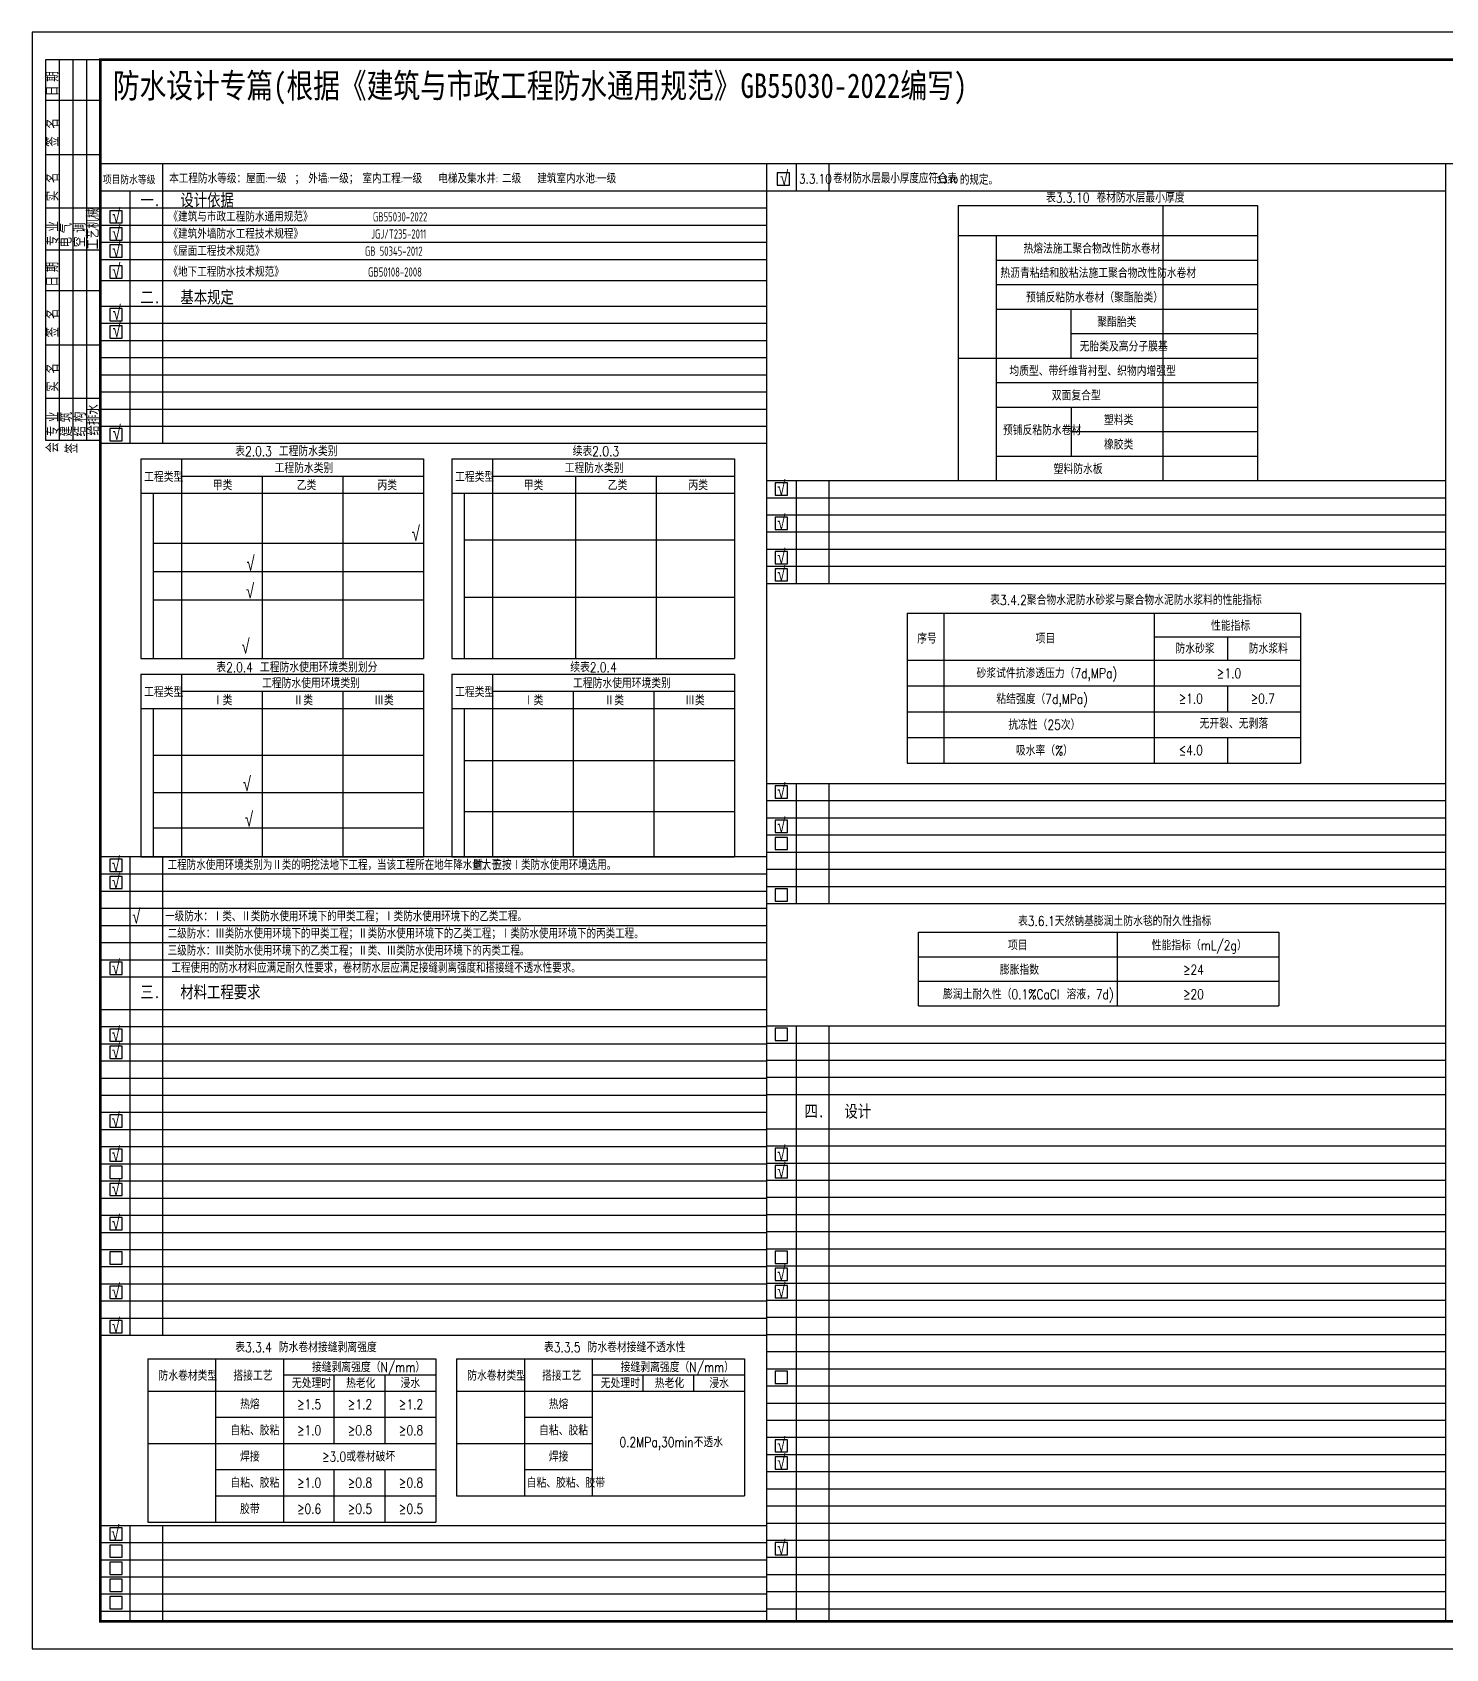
# Model space of a CAD drawing. Extents: x -446699 to 757189, y -606167 to -103070.
# Drawn here: x -446696 to -394729, y -542431 to -483031 of the extents above; entities that cross this region are included whole.
import ezdxf

# ---------------------------------------------------------------- set-up
doc = ezdxf.new("R2010")
doc.units = 0
doc.header["$LTSCALE"] = 1000
doc.header["$MEASUREMENT"] = 0
doc.linetypes.add('CONTINOUS', pattern=[0])
for name, color, linetype in [('14', 14, 'Continuous'), ('2', 2, 'Continuous'), ('PUB_TAB', 7, 'Continuous'), ('PUB_TEXT', 7, 'Continuous'), ('PUB_TITLE', 4, 'Continuous'), ('text', 7, 'Continuous'), ('辅助线', 8, 'CONTINOUS')]:
    doc.layers.add(name, color=color, linetype=linetype)
doc.styles.add('-黑体', font='', dxfattribs={"width": 0.8})
doc.styles.add('_HZTXT', font='txt.shx', dxfattribs={"width": 0.8, "bigfont": 'HZTXT.shx'})
doc.styles.add('HZ', font='txt', dxfattribs={"width": 0.8, "bigfont": 'hztxt'})
doc.styles.add('HZTXT', font='romane.shx', dxfattribs={"width": 0.7, "bigfont": 'hztxt.shx'})
doc.styles.add('样式 2', font='gbxwxt.shx', dxfattribs={"width": 0.8, "bigfont": 'HZTXT.shx'})
doc.styles.get('-黑体').set_extended_font_data('SimHei')

# ---------------------------------------------------------------- blocks, each defined once
blk = doc.blocks.new('$titleblk$00000206')
at = {"layer": '14', "color": 14}
for p, q in [((-140, 20), (0, 20)), ((-140, 0), (-140, 20)), ((-124.56, 0), (-124.56, 20)), ((-105, 0), (-105, 20)), ((-85, 0), (-85, 20)), ((-70, 0), (-70, 20)), ((-54.56, 0), (-54.56, 20)), ((-35, 0), (-35, 20)), ((-15, 0), (-15, 20)), ((0, 20), (0, 0)), ((-140, 15), (0, 15)), ((-140, 10), (0, 10)), ((-140, 5), (0, 5)), ((-140, 0), (0, 0))]:
    blk.add_line(p, q, dxfattribs=at)
at = {"layer": '14', "color": 14, "style": 'HZTXT', "width": 0.85}
for s, p in [('会', (-144.49, 15.3)), ('专 业', (-138.47, 15.2)), ('实  名', (-122.07, 15.34)), ('签  名', (-102.07, 15.34)), ('日 期', (-83.4, 15.38)), ('专 业', (-68.48, 15.28)), ('实  名', (-52.07, 15.34)), ('签  名', (-32.07, 15.34)), ('日 期', (-13.4, 15.38)), ('签', (-144.73, 8.26)), ('建 筑', (-138.53, 10.33)), ('电 气', (-69.06, 10.43)), ('结 构', (-138.49, 5.3)), ('空 调', (-68.88, 5.4)), ('给排水', (-138.16, 0.3)), ('工艺机械', (-69.75, 0.47))]:
    blk.add_text(s, height=4.5, dxfattribs=at).set_placement(p)

msp = doc.modelspace()

# ---------------------------------------------------------------- linework, layer by layer
msp.add_line((-419693.6, -488853.9), (-394729.5, -488853.9))
msp.add_lwpolyline([(-444196, -487854.5), (-375600.7, -487854.5), (-375600.7, -541404.5), (-444196, -541404.5)], close=True)
at = {"layer": '2'}
for p, q in [((-444196, -487854.5), (-375600.7, -487854.5)), ((-441896, -498134.2), (-441896, -487854.5)), ((-419693.6, -541404.5), (-419693.6, -487854.5)), ((-418593.6, -488853.9), (-418593.6, -487854.5)), ((-417393.6, -488853.9), (-417393.6, -487854.5)), ((-394729.5, -541404.5), (-394729.5, -487854.5)), ((-444196, -488853.9), (-419693.6, -488853.9)), ((-443096, -498134.2), (-443096, -488853.9)), ((-444196, -491373.9), (-419693.6, -491373.9)), ((-444196, -492154.1), (-419693.6, -492154.1)), ((-444196, -493094.2), (-419693.6, -493094.2)), ((-418593.6, -503282.1), (-418593.6, -499502.1)), ((-417393.6, -503282.1), (-417393.6, -499502.1)), ((-419693.6, -501392.1), (-394729.5, -501392.1)), ((-418593.6, -515046.5), (-418593.6, -510636.5)), ((-417393.6, -515046.5), (-417393.6, -510636.5)), ((-443096, -530910.4), (-443096, -513330.4)), ((-441896, -530910.4), (-441896, -513330.4)), ((-444196, -517740.4), (-419693.6, -517740.4)), ((-444196, -518940.4), (-419693.6, -518940.4)), ((-418593.6, -541404.5), (-418593.6, -519542.5)), ((-417393.6, -541404.5), (-417393.6, -519542.5)), ((-419693.6, -522062.5), (-394729.5, -522062.5)), ((-419693.6, -523322.5), (-394729.5, -523322.5)), ((-443096, -541404.5), (-443096, -537901.4)), ((-441896, -541404.5), (-441896, -537901.4)), ((-444196, -541404.5), (-375600.7, -541404.5))]:
    msp.add_line(p, q, dxfattribs=at)
at = {"layer": 'PUB_TAB'}
for p, q in [((-412658.8, -489399.3), (-401652.3, -489399.3)), ((-412658.8, -489399.3), (-412658.8, -499502.1)), ((-405130.5, -489399.3), (-405130.5, -499502.1)), ((-401652.3, -489399.3), (-401652.3, -499502.1)), ((-412658.8, -490502.1), (-401652.3, -490502.1)), ((-411258.8, -490502.1), (-411258.8, -499502.1)), ((-411258.8, -491402.1), (-401652.3, -491402.1)), ((-411258.8, -492302.1), (-401652.3, -492302.1)), ((-411258.8, -493202.1), (-401652.3, -493202.1)), ((-408499.9, -495002.1), (-408499.9, -493202.1)), ((-408499.9, -494102.1), (-401652.3, -494102.1)), ((-412658.8, -495002.1), (-401652.3, -495002.1)), ((-411258.8, -495902.1), (-401652.3, -495902.1)), ((-411258.8, -496802.1), (-401652.3, -496802.1)), ((-408499.9, -496802.1), (-408499.9, -498602.1)), ((-408499.9, -497702.1), (-401652.3, -497702.1)), ((-442706.1, -498709.1), (-432310.1, -498709.1)), ((-442706.1, -498709.1), (-442706.1, -506046.9)), ((-441208.7, -498709.1), (-441208.7, -506046.9)), ((-432310.1, -498709.1), (-432310.1, -506046.9)), ((-431273.1, -498709.1), (-420877.1, -498709.1)), ((-431273.1, -498709.1), (-431273.1, -506046.9)), ((-429775.7, -498709.1), (-429775.7, -506046.9)), ((-420877.1, -498709.1), (-420877.1, -506046.9)), ((-411258.8, -498602.1), (-401652.3, -498602.1)), ((-441208.7, -499339.1), (-432310.1, -499339.1)), ((-438242.5, -499339.1), (-438242.5, -506046.9)), ((-435276.3, -499339.1), (-435276.3, -506046.9)), ((-429775.7, -499339.1), (-420877.1, -499339.1)), ((-426728.9, -499339.1), (-426728.9, -506046.9)), ((-423761.5, -499339.1), (-423761.5, -506046.9)), ((-412658.8, -499502.1), (-401652.3, -499502.1)), ((-442706.1, -499969.1), (-432310.1, -499969.1)), ((-442256.1, -499969.1), (-442256.1, -506046.9)), ((-431273.1, -499969.1), (-420877.1, -499969.1)), ((-430823.1, -499969.1), (-430823.1, -506046.9)), ((-442256.1, -501803.2), (-432310.1, -501803.2)), ((-430823.1, -501683.3), (-420877.1, -501683.3)), ((-442256.1, -502844.6), (-432310.1, -502844.6)), ((-442256.1, -503885.9), (-432310.1, -503885.9)), ((-430823.1, -503783.3), (-420877.1, -503783.3)), ((-414535, -504379.3), (-400064.4, -504379.3)), ((-414535, -504379.3), (-414535, -509893.8)), ((-413186.4, -504379.3), (-413186.4, -509893.8)), ((-405448.8, -504379.3), (-405448.8, -509893.8)), ((-400064.4, -504379.3), (-400064.4, -509893.8)), ((-405448.8, -505242.2), (-400064.4, -505242.2)), ((-402756.6, -505242.2), (-402756.6, -506105.2)), ((-442706.1, -506046.9), (-432310.1, -506046.9)), ((-431273.1, -506046.9), (-420877.1, -506046.9)), ((-442706.1, -506614.2), (-432310.1, -506614.2)), ((-442706.1, -506614.2), (-442706.1, -513330.4)), ((-441208.7, -506614.2), (-441208.7, -513330.4)), ((-432310.1, -506614.2), (-432310.1, -513330.4)), ((-431273.1, -506614.2), (-420877.1, -506614.2)), ((-431273.1, -506614.2), (-431273.1, -513330.4)), ((-429775.7, -506614.2), (-429775.7, -513330.4)), ((-420877.1, -506614.2), (-420877.1, -513330.4)), ((-414535, -506105.2), (-400064.4, -506105.2)), ((-441208.7, -507244.2), (-432310.1, -507244.2)), ((-438242.5, -507244.2), (-438242.5, -513330.4)), ((-435276.3, -507244.2), (-435276.3, -513330.4)), ((-429775.7, -507244.2), (-420877.1, -507244.2)), ((-426809.5, -507244.2), (-426809.5, -513330.4)), ((-423843.3, -507244.2), (-423843.3, -513330.4)), ((-414535, -507052.4), (-400064.4, -507052.4)), ((-402756.6, -507052.4), (-402756.6, -507999.5)), ((-442706.1, -507874.2), (-432310.1, -507874.2)), ((-442256.1, -507874.2), (-442256.1, -513330.4)), ((-431273.1, -507874.2), (-420877.1, -507874.2)), ((-430823.1, -507874.2), (-430823.1, -513330.4)), ((-414535, -507999.5), (-400064.4, -507999.5)), ((-414535, -508946.7), (-400064.4, -508946.7)), ((-402756.6, -508946.7), (-402756.6, -509893.8)), ((-442256.1, -509594.4), (-432310.1, -509594.4)), ((-430823.1, -509794), (-420877.1, -509794)), ((-414535, -509893.8), (-400064.4, -509893.8)), ((-442256.1, -510961.2), (-432310.1, -510961.2)), ((-430823.1, -511669.1), (-420877.1, -511669.1)), ((-442256.1, -512261.1), (-432310.1, -512261.1)), ((-442706.1, -513330.4), (-432310.1, -513330.4)), ((-431273.1, -513330.4), (-420877.1, -513330.4)), ((-414107.8, -516103.6), (-400869.3, -516103.6)), ((-414107.8, -518803.6), (-414107.8, -516103.6)), ((-406804.2, -516103.6), (-406804.2, -518803.6)), ((-400869.3, -516103.6), (-400869.3, -518803.6)), ((-414107.8, -517003.6), (-400869.3, -517003.6)), ((-414107.8, -517903.6), (-400869.3, -517903.6)), ((-414107.8, -518803.6), (-400869.3, -518803.6)), ((-442452.7, -531781.1), (-431857, -531781.1)), ((-442452.7, -531781.1), (-442452.7, -537775.7)), ((-439955.1, -531781.1), (-439955.1, -537775.7)), ((-437457.4, -531781.1), (-437457.4, -537775.7)), ((-431857, -531781.1), (-431857, -537775.7)), ((-431100.7, -531781.1), (-420505.1, -531781.1)), ((-431100.7, -531781.1), (-431100.7, -536813.1)), ((-428603.1, -531781.1), (-428603.1, -536813.1)), ((-426105.5, -531781.1), (-426105.5, -536813.1)), ((-420505.1, -531781.1), (-420505.1, -536813.1)), ((-437457.4, -532371.8), (-431857, -532371.8)), ((-435605.9, -532371.8), (-435605.9, -534887.8)), ((-433732.9, -532371.8), (-433732.9, -534887.8)), ((-426105.5, -532371.8), (-420505.1, -532371.8)), ((-424253.9, -532371.8), (-424253.9, -532962.5)), ((-422380.9, -532371.8), (-422380.9, -532962.5)), ((-442452.7, -532962.5), (-431857, -532962.5)), ((-431100.7, -532962.5), (-420505.1, -532962.5)), ((-439955.1, -533925.2), (-431857, -533925.2)), ((-428603.1, -533925.2), (-426105.5, -533925.2)), ((-442452.7, -534887.8), (-431857, -534887.8)), ((-431100.7, -534887.8), (-426105.5, -534887.8)), ((-439955.1, -535850.4), (-431857, -535850.4)), ((-435605.9, -535850.4), (-435605.9, -537775.7)), ((-433732.9, -535850.4), (-433732.9, -537775.7)), ((-428603.1, -535850.4), (-426105.5, -535850.4)), ((-439955.1, -536813.1), (-431857, -536813.1)), ((-431100.7, -536813.1), (-420505.1, -536813.1)), ((-442452.7, -537775.7), (-431857, -537775.7))]:
    msp.add_line(p, q, dxfattribs=at)
at = {"layer": 'PUB_TEXT', "elevation": 0}
msp.add_lwpolyline([(-419305.3, -488191.6), (-419305.3, -488641.6), (-418855.3, -488641.6), (-418855.3, -488191.6)], close=True, dxfattribs=at)
at = {"layer": 'PUB_TEXT'}
for points in [[(-443846, -489585.4), (-443846, -490035.4), (-443396, -490035.4), (-443396, -489585.4)], [(-443846, -490215.4), (-443846, -490665.4), (-443396, -490665.4), (-443396, -490215.4)], [(-443846, -490845.4), (-443846, -491295.4), (-443396, -491295.4), (-443396, -490845.4)], [(-443846, -491614.1), (-443846, -492064.1), (-443396, -492064.1), (-443396, -491614.1)], [(-443846, -493184.2), (-443846, -493634.2), (-443396, -493634.2), (-443396, -493184.2)], [(-443846, -493814.2), (-443846, -494264.2), (-443396, -494264.2), (-443396, -493814.2)], [(-443846, -497594.2), (-443846, -498044.2), (-443396, -498044.2), (-443396, -497594.2)], [(-419382.8, -499592.1), (-419382.8, -500042.1), (-418932.8, -500042.1), (-418932.8, -499592.1)], [(-419382.8, -500852.1), (-419382.8, -501302.1), (-418932.8, -501302.1), (-418932.8, -500852.1)], [(-419382.8, -502112.1), (-419382.8, -502562.1), (-418932.8, -502562.1), (-418932.8, -502112.1)], [(-419382.8, -502742.1), (-419382.8, -503192.1), (-418932.8, -503192.1), (-418932.8, -502742.1)], [(-419382.8, -510726.5), (-419382.8, -511176.5), (-418932.8, -511176.5), (-418932.8, -510726.5)], [(-419382.8, -511986.5), (-419382.8, -512436.5), (-418932.8, -512436.5), (-418932.8, -511986.5)], [(-419382.8, -512616.5), (-419382.8, -513066.5), (-418932.8, -513066.5), (-418932.8, -512616.5)], [(-443846, -513420.4), (-443846, -513870.4), (-443396, -513870.4), (-443396, -513420.4)], [(-443846, -514050.4), (-443846, -514500.4), (-443396, -514500.4), (-443396, -514050.4)], [(-419382.8, -514506.5), (-419382.8, -514956.5), (-418932.8, -514956.5), (-418932.8, -514506.5)], [(-443846, -517200.4), (-443846, -517650.4), (-443396, -517650.4), (-443396, -517200.4)], [(-443846, -519660.4), (-443846, -520110.4), (-443396, -520110.4), (-443396, -519660.4)], [(-419382.8, -519632.5), (-419382.8, -520082.5), (-418932.8, -520082.5), (-418932.8, -519632.5)], [(-443846, -520290.4), (-443846, -520740.4), (-443396, -520740.4), (-443396, -520290.4)], [(-443846, -522810.4), (-443846, -523260.4), (-443396, -523260.4), (-443396, -522810.4)], [(-443846, -524070.4), (-443846, -524520.4), (-443396, -524520.4), (-443396, -524070.4)], [(-419382.8, -524042.5), (-419382.8, -524492.5), (-418932.8, -524492.5), (-418932.8, -524042.5)], [(-443846, -524700.4), (-443846, -525150.4), (-443396, -525150.4), (-443396, -524700.4)], [(-419382.8, -524672.5), (-419382.8, -525122.5), (-418932.8, -525122.5), (-418932.8, -524672.5)], [(-443846, -525330.4), (-443846, -525780.4), (-443396, -525780.4), (-443396, -525330.4)], [(-443846, -526590.4), (-443846, -527040.4), (-443396, -527040.4), (-443396, -526590.4)], [(-443846, -527850.4), (-443846, -528300.4), (-443396, -528300.4), (-443396, -527850.4)], [(-419382.8, -527822.5), (-419382.8, -528272.5), (-418932.8, -528272.5), (-418932.8, -527822.5)], [(-419382.8, -528452.5), (-419382.8, -528902.5), (-418932.8, -528902.5), (-418932.8, -528452.5)], [(-443846, -529110.4), (-443846, -529560.4), (-443396, -529560.4), (-443396, -529110.4)], [(-419382.8, -529082.5), (-419382.8, -529532.5), (-418932.8, -529532.5), (-418932.8, -529082.5)], [(-443846, -530370.4), (-443846, -530820.4), (-443396, -530820.4), (-443396, -530370.4)], [(-419382.8, -532232.5), (-419382.8, -532682.5), (-418932.8, -532682.5), (-418932.8, -532232.5)], [(-419382.8, -534752.5), (-419382.8, -535202.5), (-418932.8, -535202.5), (-418932.8, -534752.5)], [(-419382.8, -535382.5), (-419382.8, -535832.5), (-418932.8, -535832.5), (-418932.8, -535382.5)], [(-443846, -537991.4), (-443846, -538441.4), (-443396, -538441.4), (-443396, -537991.4)], [(-443846, -538621.4), (-443846, -539071.4), (-443396, -539071.4), (-443396, -538621.4)], [(-419382.8, -538532.5), (-419382.8, -538982.5), (-418932.8, -538982.5), (-418932.8, -538532.5)], [(-443846, -539251.4), (-443846, -539701.4), (-443396, -539701.4), (-443396, -539251.4)], [(-443846, -539881.4), (-443846, -540331.4), (-443396, -540331.4), (-443396, -539881.4)], [(-443846, -540511.4), (-443846, -540961.4), (-443396, -540961.4), (-443396, -540511.4)]]:
    msp.add_lwpolyline(points, close=True, dxfattribs=at)
at = {"layer": 'PUB_TITLE'}
msp.add_lwpolyline([(-446696, -542430.7), (-362596, -542430.7), (-362596, -483030.7), (-446696, -483030.7)], close=True, dxfattribs=at)
at = {"layer": 'PUB_TITLE', "const_width": 100}
msp.add_lwpolyline([(-444196, -541430.7), (-363596, -541430.7), (-363596, -484030.7), (-444196, -484030.7)], close=True, dxfattribs=at)
at = {"layer": '辅助线'}
for p, q in [((-444196, -489483.9), (-419693.6, -489483.9)), ((-444196, -490113.9), (-419693.6, -490113.9)), ((-444196, -490743.9), (-419693.6, -490743.9)), ((-444196, -493724.2), (-419693.6, -493724.2)), ((-444196, -494354.2), (-419693.6, -494354.2)), ((-444196, -494984.2), (-419693.6, -494984.2)), ((-444196, -495614.2), (-419693.6, -495614.2)), ((-444196, -496244.2), (-419693.6, -496244.2)), ((-444196, -496874.2), (-419693.6, -496874.2)), ((-444196, -497504.2), (-419693.6, -497504.2)), ((-444196, -498134.2), (-419693.6, -498134.2)), ((-419693.6, -499502.1), (-394729.5, -499502.1)), ((-419693.6, -500132.1), (-394729.5, -500132.1)), ((-419693.6, -500762.1), (-394729.5, -500762.1)), ((-419693.6, -501392.1), (-395191.2, -501392.1)), ((-419693.6, -502022.1), (-394729.5, -502022.1)), ((-419693.6, -502652.1), (-394729.5, -502652.1)), ((-419693.6, -503282.1), (-394729.5, -503282.1)), ((-419693.6, -510636.5), (-394729.5, -510636.5)), ((-419693.6, -511266.5), (-394729.5, -511266.5)), ((-419693.6, -511896.5), (-394729.5, -511896.5)), ((-419693.6, -512526.5), (-394729.5, -512526.5)), ((-419693.6, -513156.5), (-394729.5, -513156.5)), ((-419693.6, -513330.4), (-444196, -513330.4)), ((-419693.6, -513786.5), (-394729.5, -513786.5)), ((-444196, -513960.4), (-419693.6, -513960.4)), ((-444196, -514590.4), (-419693.6, -514590.4)), ((-419693.6, -514416.5), (-394729.5, -514416.5)), ((-444196, -515220.4), (-419693.6, -515220.4)), ((-419693.6, -515046.5), (-394729.5, -515046.5)), ((-444196, -515850.4), (-419693.6, -515850.4)), ((-444196, -516480.4), (-419693.6, -516480.4)), ((-444196, -516480.4), (-419693.6, -516480.4)), ((-444196, -517110.4), (-419693.6, -517110.4)), ((-444196, -519570.4), (-419693.6, -519570.4)), ((-419693.6, -519542.5), (-394729.5, -519542.5)), ((-444196, -520200.4), (-419693.6, -520200.4)), ((-419693.6, -520172.5), (-394729.5, -520172.5)), ((-444196, -520830.4), (-419693.6, -520830.4)), ((-419693.6, -520802.5), (-394729.5, -520802.5)), ((-444196, -521460.4), (-419693.6, -521460.4)), ((-419693.6, -521432.5), (-394729.5, -521432.5)), ((-444196, -522090.4), (-419693.6, -522090.4)), ((-444196, -522720.4), (-419693.6, -522720.4)), ((-444196, -523350.4), (-419693.6, -523350.4)), ((-444196, -523980.4), (-419693.6, -523980.4)), ((-419693.6, -523952.5), (-394729.5, -523952.5)), ((-444196, -524610.4), (-419693.6, -524610.4)), ((-419693.6, -524582.5), (-394729.5, -524582.5)), ((-444196, -525240.4), (-419693.6, -525240.4)), ((-419693.6, -525212.5), (-394729.5, -525212.5)), ((-444196, -525870.4), (-419693.6, -525870.4)), ((-419693.6, -525842.5), (-394729.5, -525842.5)), ((-444196, -526500.4), (-419693.6, -526500.4)), ((-419693.6, -526472.5), (-394729.5, -526472.5)), ((-444196, -527130.4), (-419693.6, -527130.4)), ((-419693.6, -527102.5), (-394729.5, -527102.5)), ((-444196, -527760.4), (-419693.6, -527760.4)), ((-419693.6, -527732.5), (-394729.5, -527732.5)), ((-444196, -528390.4), (-419693.6, -528390.4)), ((-419693.6, -528362.5), (-394729.5, -528362.5)), ((-444196, -529020.4), (-419693.6, -529020.4)), ((-419693.6, -528992.5), (-394729.5, -528992.5)), ((-444196, -529650.4), (-419693.6, -529650.4)), ((-419693.6, -529622.5), (-394729.5, -529622.5)), ((-444196, -530280.4), (-419693.6, -530280.4)), ((-419693.6, -530252.5), (-394729.5, -530252.5)), ((-444196, -530910.4), (-419693.6, -530910.4)), ((-419693.6, -530882.5), (-394729.5, -530882.5)), ((-419693.6, -531512.5), (-394729.5, -531512.5)), ((-419693.6, -532142.5), (-394729.5, -532142.5)), ((-419693.6, -532772.5), (-394729.5, -532772.5)), ((-419693.6, -533402.5), (-394729.5, -533402.5)), ((-419693.6, -534032.5), (-394729.5, -534032.5)), ((-419693.6, -534662.5), (-394729.5, -534662.5)), ((-419693.6, -535292.5), (-394729.5, -535292.5)), ((-419693.6, -535922.5), (-394729.5, -535922.5)), ((-419693.6, -536552.5), (-394729.5, -536552.5)), ((-419693.6, -537182.5), (-394729.5, -537182.5)), ((-444196, -537901.4), (-419693.6, -537901.4)), ((-419693.6, -537812.5), (-394729.5, -537812.5)), ((-444196, -538531.4), (-419693.6, -538531.4)), ((-419693.6, -538442.5), (-394729.5, -538442.5)), ((-444196, -539161.4), (-419693.6, -539161.4)), ((-419693.6, -539072.5), (-394729.5, -539072.5)), ((-444196, -539791.4), (-419693.6, -539791.4)), ((-419693.6, -539702.5), (-394729.5, -539702.5)), ((-444196, -540421.4), (-419693.6, -540421.4)), ((-419693.6, -540332.5), (-394729.5, -540332.5)), ((-444196, -541051.4), (-419693.6, -541051.4)), ((-419693.6, -540962.5), (-394729.5, -540962.5))]:
    msp.add_line(p, q, dxfattribs=at)

# ---------------------------------------------------------------- block references
at = {"layer": 'PUB_TITLE', "xscale": 100.0000000000007, "yscale": 100.0000000000007, "zscale": 100.0000000000007, "rotation": 90}
msp.add_blockref('$titleblk$00000206', (-444196, -484030.7), dxfattribs=at)

# ---------------------------------------------------------------- texts
at = {"style": '样式 2', "width": 0.8}
for s, p in [('本工程防水等级：屋面:一级  ； 外墙:一级； 室内工程:一级    电梯及集水井: 二级    建筑室内水池:一级', (-441664.2, -488578)), ('《建筑与市政工程防水通用规范》               GB55030-2022', (-441692.3, -489981.8)), ('《建筑外墙防水工程技术规程》                 JGJ/T235-2011', (-441692.3, -490611.8)), ('《屋面工程技术规范》                         GB 50345-2012', (-441692.3, -491241.8)), ('《地下工程防水技术规范》                     GB50108-2008', (-441692.3, -492009.6))]:
    msp.add_text(s, height=340, dxfattribs=at).set_placement(p)
at = {"layer": 'PUB_TEXT', "width": 0.8}
for s, height, style, p in [('√', 520.3, 'HZ', (-419201.8, -488648.1, 0)), ('3.3.10 ', 350, '_HZTXT', (-418504.8, -488589.5)), ('卷材防水层最小厚度应符合表', 350, '_HZTXT', (-417248.3, -488575.8)), ('的规定。', 350, '_HZTXT', (-412589.9, -488630.6, 0)), ('3.3.10', 227.5, '_HZTXT', (-413448, -488575.8, 0)), ('√', 520.3, 'HZ', (-443756.1, -490042)), ('√', 520.3, 'HZ', (-443756.1, -490672)), ('√', 520.3, 'HZ', (-443756.1, -491302)), ('√', 520.3, 'HZ', (-443756.1, -492070.7)), ('√', 520.3, 'HZ', (-443739.8, -493602.1)), ('√', 520.3, 'HZ', (-443739.8, -494232.1)), ('√', 520.3, 'HZ', (-443739.8, -498012.1)), ('√', 520.3, 'HZ', (-419305.7, -500048.6)), ('√', 520.3, 'HZ', (-419305.7, -501308.6)), ('√', 520.3, 'HZ', (-432744.2, -501715)), ('√', 520.3, 'HZ', (-438820.7, -502816.6)), ('√', 520.3, 'HZ', (-419305.7, -502568.6)), ('√', 520.3, 'HZ', (-419305.7, -503198.6)), ('√', 520.3, 'HZ', (-438836.5, -503830.5)), ('√', 520.3, 'HZ', (-439004, -505862.4)), ('√', 520.3, 'HZ', (-438953.4, -510916)), ('√', 520.3, 'HZ', (-419305.7, -511183)), ('√', 520.3, 'HZ', (-438874.9, -512215.4)), ('√', 520.3, 'HZ', (-419305.7, -512443)), ('√', 520.3, 'HZ', (-443770.7, -513876.9)), ('工程防水使用环境类别为Ⅱ类的明挖法地下工程，当该工程所在地年降水量大于', 350, '_HZTXT', (-441720.4, -513809.6)), ('时，应按Ⅰ类防水使用环境选用。', 350, '_HZTXT', (-430474.9, -513809.6)), ('√', 520.3, 'HZ', (-443770.7, -514506.9)), ('√', 520.3, 'HZ', (-443021.5, -515783.8)), ('一级防水：Ⅰ类、Ⅱ类防水使用环境下的甲类工程；Ⅰ类防水使用环境下的乙类工程。', 350, '_HZTXT', (-441810.4, -515699.6)), ('二级防水：Ⅲ类防水使用环境下的甲类工程；Ⅱ类防水使用环境下的乙类工程；Ⅰ类防水使用环境下的丙类工程。', 350, '_HZTXT', (-441717.1, -516329.6)), ('三级防水：Ⅲ类防水使用环境下的乙类工程；Ⅱ类、Ⅲ类防水使用环境下的丙类工程。', 350, '_HZTXT', (-441717.1, -516959.6)), ('√', 520.3, 'HZ', (-443769.9, -517656.9)), ('工程使用的防水材料应满足耐久性要求，卷材防水层应满足接缝剥离强度和搭接缝不透水性要求。', 350, '_HZTXT', (-441581.5, -517589.6)), ('√', 520.3, 'HZ', (-443769.5, -520116.9)), ('√', 520.3, 'HZ', (-443769.5, -520746.9)), ('√', 520.3, 'HZ', (-443774.6, -523266.9)), ('√', 520.3, 'HZ', (-419305.7, -524499)), ('√', 520.3, 'HZ', (-443769.5, -524526.9)), ('√', 520.3, 'HZ', (-419305.7, -525129)), ('√', 520.3, 'HZ', (-443769.5, -525786.9)), ('√', 520.3, 'HZ', (-443769.5, -527046.9)), ('√', 520.3, 'HZ', (-419305.7, -528909)), ('√', 520.3, 'HZ', (-443769.5, -529566.9)), ('√', 520.3, 'HZ', (-419305.7, -529539)), ('√', 520.3, 'HZ', (-443769.5, -530826.9)), ('√', 520.3, 'HZ', (-419305.7, -535209)), ('√', 520.3, 'HZ', (-419305.7, -535839)), ('√', 520.3, 'HZ', (-443792.3, -538447.9)), ('√', 520.3, 'HZ', (-419305.7, -538989))]:
    msp.add_text(s, height=height, dxfattribs=dict(at, style=style)).set_placement(p)
at = {"layer": 'PUB_TITLE', "style": '-黑体', "width": 0.8}
msp.add_text('防水设计专篇(根据《建筑与市政工程防水通用规范》GB55030-2022编写)', height=900, dxfattribs=at).set_placement((-443733.3, -485439.9))
at = {"layer": 'text', "width": 0.8}
for s, height, style, p in [('项目防水等级', 288, '-黑体', (-444103.6, -488580.8)), ('一.   设计依据', 450, '-黑体', (-442723.4, -489417.5)), ('表3.3.10 卷材防水层最小厚度', 360, '_HZTXT', (-409423.1, -489287.1)), ('热熔法施工聚合物改性防水卷材', 360, '_HZTXT', (-410254.2, -491158.3)), ('热沥青粘结和胶粘法施工聚合物改性防水卷材', 360, '_HZTXT', (-411102.3, -492058.3)), ('二.   基本规定', 450, '-黑体', (-442723.4, -492987.8)), ('预铺反粘防水卷材（聚酯胎类）', 360, '_HZTXT', (-410160.7, -492958.3)), ('聚酯胎类', 360, '_HZTXT', (-407540.2, -493858.3)), ('无胎类及高分子膜基', 360, '_HZTXT', (-408187.5, -494758.3)), ('均质型、带纤维背衬型、织物内增强型', 360, '_HZTXT', (-410770.8, -495658.3)), ('双面复合型', 360, '_HZTXT', (-409212.9, -496558.3)), ('塑料类', 360, '_HZTXT', (-407292.2, -497461.7)), ('预铺反粘防水卷材', 360, '_HZTXT', (-411007.7, -497834.8)), ('表2.0.3 工程防水类别', 360, '_HZTXT', (-439236.2, -498605.8)), ('续表2.0.3', 360, '_HZTXT', (-426828.3, -498605.8)), ('橡胶类', 360, '_HZTXT', (-407292.2, -498361.7)), ('工程防水类别', 360, '_HZTXT', (-437788.6, -499227.2)), ('工程防水类别', 360, '_HZTXT', (-427118.5, -499227.2)), ('塑料防水板', 360, '_HZTXT', (-409144.4, -499261.7)), ('工程类型', 360, '_HZTXT', (-442584.3, -499550.6)), ('甲类', 360, '_HZTXT', (-440059, -499857.2)), ('乙类', 360, '_HZTXT', (-436972.2, -499857.2)), ('丙类', 360, '_HZTXT', (-434006, -499857.2)), ('工程类型', 360, '_HZTXT', (-431151.3, -499550.6)), ('甲类', 360, '_HZTXT', (-428626.1, -499857.2)), ('乙类', 360, '_HZTXT', (-425539.3, -499857.2)), ('丙类', 360, '_HZTXT', (-422573.1, -499857.2)), ('表3.4.2聚合物水泥防水砂浆与聚合物水泥防水浆料的性能指标', 360, '_HZTXT', (-411477.3, -504074.6)), ('性能指标', 360, '_HZTXT', (-403356, -505020.8)), ('序号', 360, '_HZTXT', (-414160.4, -505491.3)), ('项目', 360, '_HZTXT', (-409804.1, -505491.3)), ('防水砂浆', 360, '_HZTXT', (-404663.6, -505858.2)), ('防水浆料', 360, '_HZTXT', (-401971.4, -505858.2)), ('表2.0.4 工程防水使用环境类别划分', 360, '_HZTXT', (-439930.8, -506545.8)), ('续表2.0.4', 360, '_HZTXT', (-426916, -506545.8)), ('砂浆试件抗渗透压力（7d,MPa)', 360, '_HZTXT', (-411978.8, -506764.8)), ('≥1.0', 360, '_HZTXT', (-403140.1, -506766.1)), ('工程类型', 360, '_HZTXT', (-442584.3, -507455.7)), ('工程防水使用环境类别', 360, '_HZTXT', (-438249.3, -507132.3)), ('工程类型', 360, '_HZTXT', (-431151.3, -507455.7)), ('工程防水使用环境类别', 360, '_HZTXT', (-426816.4, -507132.3)), ('Ⅰ类', 360, '_HZTXT', (-440059, -507762.3)), ('Ⅱ类', 360, '_HZTXT', (-437092.8, -507762.3)), ('Ⅲ类', 360, '_HZTXT', (-434126.6, -507762.3)), ('Ⅰ类', 360, '_HZTXT', (-428626.1, -507762.3)), ('Ⅱ类', 360, '_HZTXT', (-425659.9, -507762.3)), ('Ⅲ类', 360, '_HZTXT', (-422693.7, -507762.3)), ('粘结强度（7d,MPa)', 360, '_HZTXT', (-411251.6, -507711.9)), ('≥1.0', 360, '_HZTXT', (-404547.3, -507695.2)), ('≥0.7', 360, '_HZTXT', (-401894.9, -507695.2)), ('抗冻性（25次）', 360, '_HZTXT', (-410814.8, -508659.1)), ('无开裂、无剥落', 360, '_HZTXT', (-403778.9, -508615.4)), ('吸水率（%%%）', 360, '_HZTXT', (-410532, -509606.2)), ('≤4.0', 360, '_HZTXT', (-404547.3, -509589.5)), ('表3.6.1天然钠基膨润土防水毯的耐久性指标', 360, '_HZTXT', (-410451.4, -515871.8)), ('项目', 360, '_HZTXT', (-410821.7, -516763.2)), ('性能指标（mL/2g）', 360, '_HZTXT', (-405535.7, -516763.2)), ('膨胀指数', 360, '_HZTXT', (-411120.6, -517663.2)), ('≥24', 360, '_HZTXT', (-404381, -517660.4)), ('三.   材料工程要求', 450, '-黑体', (-442723.4, -518523.3)), ('膨润土耐久性（0.1%%%CaCl 溶液，7d)', 360, '_HZTXT', (-413212.5, -518563.2)), ('≥20', 360, '_HZTXT', (-404381, -518560.4)), ('四.   设计', 450, '-黑体', (-418304.6, -522905.4)), ('表3.3.4 防水卷材接缝剥离强度', 360, '_HZTXT', (-439236.2, -531535.3)), ('表3.3.5 防水卷材接缝不透水性', 360, '_HZTXT', (-427884.2, -531535.3)), ('防水卷材类型', 360, '_HZTXT', (-442057.5, -532579.2)), ('搭接工艺', 360, '_HZTXT', (-439304.2, -532579.2)), ('接缝剥离强度（N/mm）', 360, '_HZTXT', (-436414, -532267.8)), ('防水卷材类型', 360, '_HZTXT', (-430705.5, -532579.2)), ('搭接工艺', 360, '_HZTXT', (-427952.2, -532579.2)), ('接缝剥离强度（N/mm）', 360, '_HZTXT', (-425062, -532267.8)), ('无处理时', 360, '_HZTXT', (-437148.6, -532853.9)), ('热老化', 360, '_HZTXT', (-435160.6, -532853.9)), ('浸水', 360, '_HZTXT', (-433155.4, -532853.9)), ('无处理时', 360, '_HZTXT', (-425796.7, -532853.9)), ('热老化', 360, '_HZTXT', (-423808.6, -532853.9)), ('浸水', 360, '_HZTXT', (-421803.5, -532853.9)), ('热熔', 360, '_HZTXT', (-439057.2, -533628.3)), ('≥1.5', 360, '_HZTXT', (-436964.3, -533628.3)), ('≥1.2', 360, '_HZTXT', (-435091.3, -533628.3)), ('≥1.2', 360, '_HZTXT', (-433215.4, -533628.3)), ('热熔', 360, '_HZTXT', (-427705.2, -533628.3)), ('自粘、胶粘', 360, '_HZTXT', (-439413.3, -534591)), ('≥1.0', 360, '_HZTXT', (-436964.3, -534586)), ('≥0.8', 360, '_HZTXT', (-435091.3, -534586)), ('≥0.8', 360, '_HZTXT', (-433215.4, -534586)), ('自粘、胶粘', 360, '_HZTXT', (-428061.3, -534591)), ('焊接', 360, '_HZTXT', (-439057.2, -535553.6)), ('≥3.0或卷材破坏', 360, '_HZTXT', (-436043.4, -535553.6)), ('焊接', 360, '_HZTXT', (-427705.2, -535553.6)), ('0.2MPa,30min不透水', 360, '_HZTXT', (-425108, -535021.1)), ('自粘、胶粘', 360, '_HZTXT', (-439413.3, -536516.3)), ('≥1.0', 360, '_HZTXT', (-436964.3, -536511.3)), ('≥0.8', 360, '_HZTXT', (-435091.3, -536511.3)), ('≥0.8', 360, '_HZTXT', (-433215.4, -536511.3)), ('自粘、胶粘、胶带', 360, '_HZTXT', (-428518.6, -536516.3)), ('胶带', 360, '_HZTXT', (-439057.2, -537478.9)), ('≥0.6', 360, '_HZTXT', (-436964.3, -537473.9)), ('≥0.5', 360, '_HZTXT', (-435091.3, -537473.9)), ('≥0.5', 360, '_HZTXT', (-433215.4, -537473.9))]:
    msp.add_text(s, height=height, dxfattribs=dict(at, style=style)).set_placement(p)

doc.saveas('drawing.dxf')
